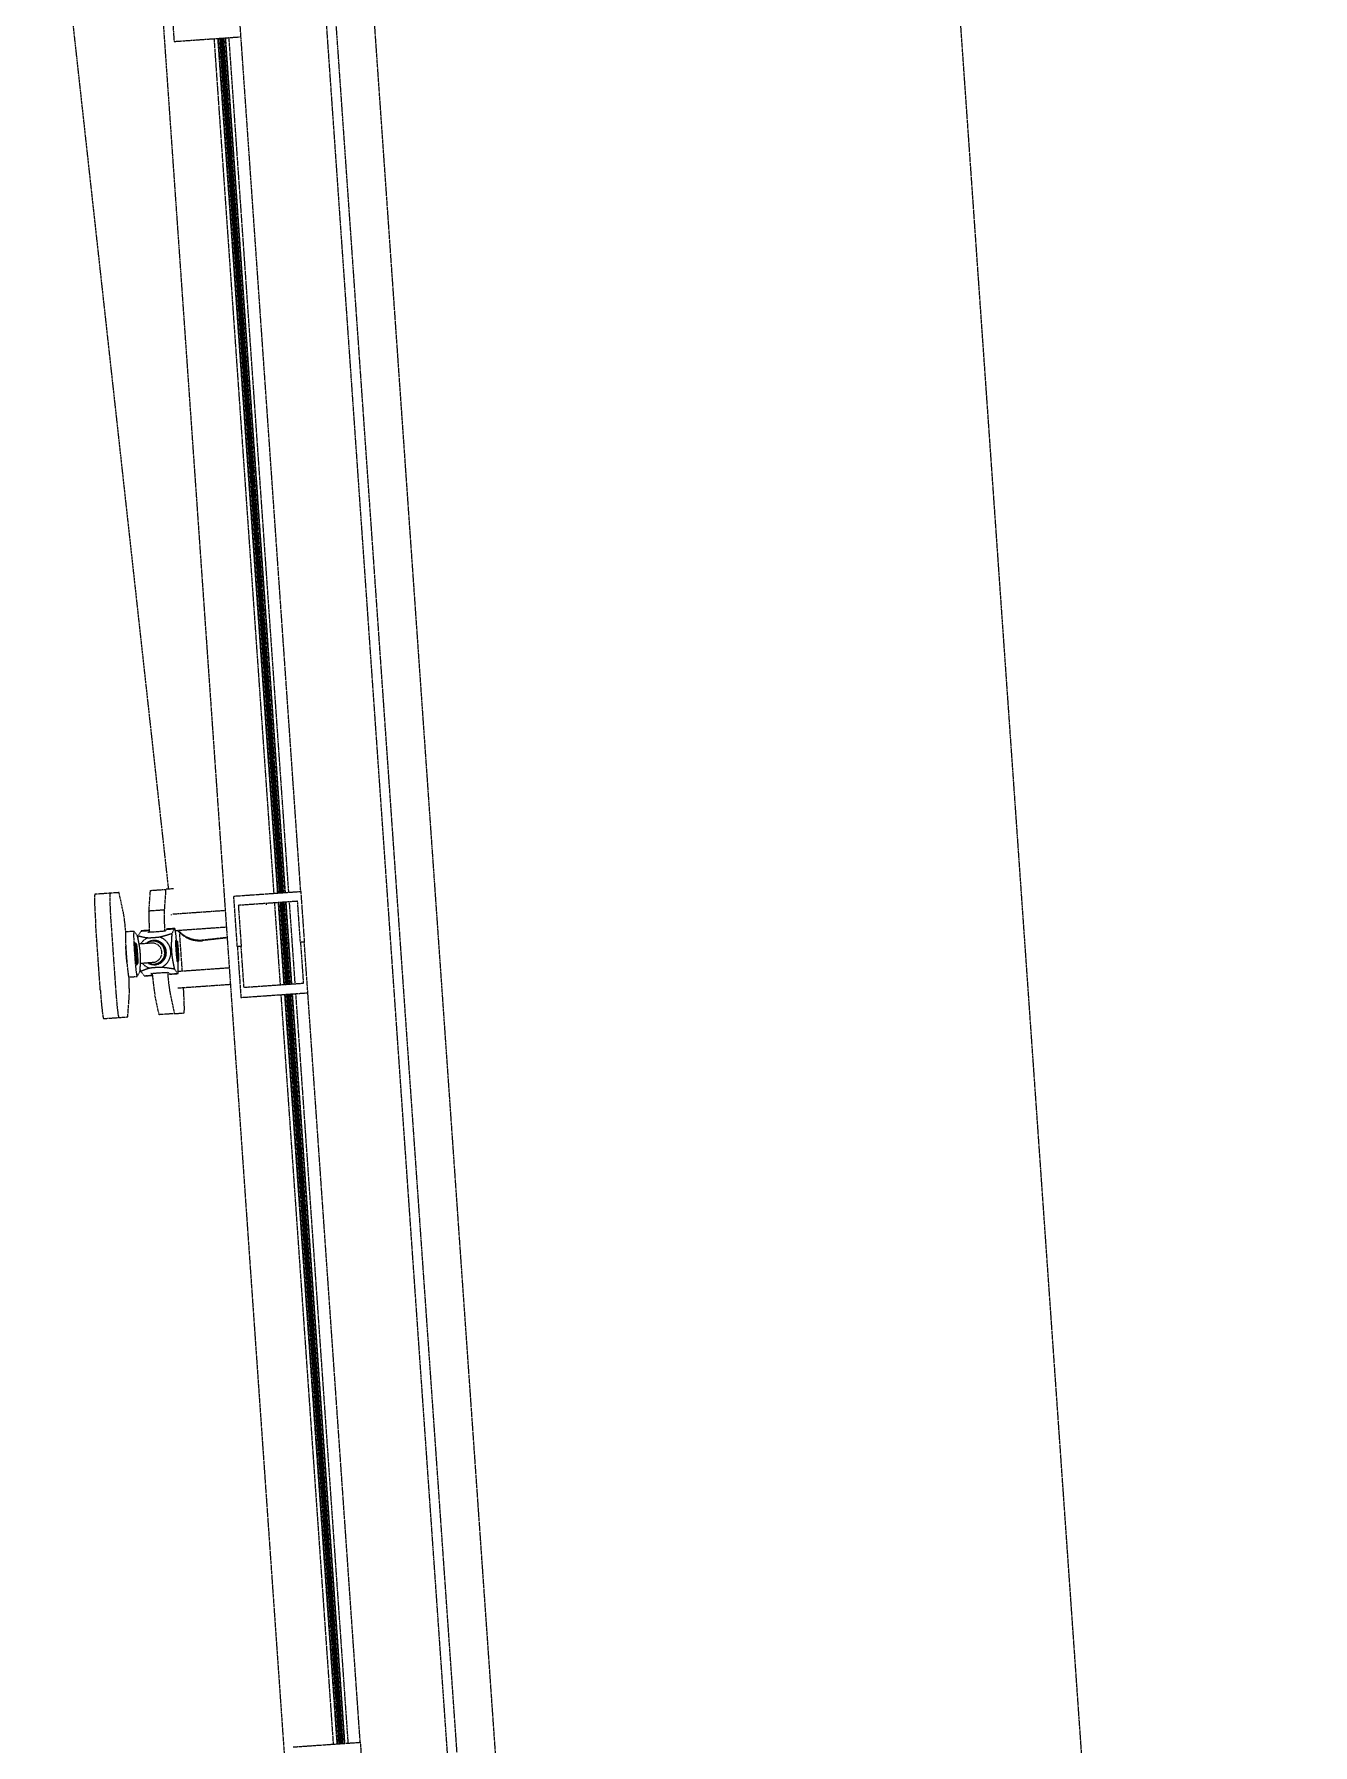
# Model space of a CAD drawing. Header units: millimetres. Extents: x 306 to 836129804, y -168137 to 818603917.
# Drawn here: x 834543070 to 834549740, y 818189289 to 818198214 of the extents above; entities that cross this region are included whole.
import ezdxf

# ---------------------------------------------------------------- set-up
doc = ezdxf.new("R2010")
doc.units = ezdxf.units.MM
doc.header["$LTSCALE"] = 3
doc.linetypes.add('DASHED2', pattern=[0.375, 0.25, -0.125])
for name, color, linetype, lineweight in [('A-FLOR', 251, 'Continuous', 13), ('A-FLOR-HRAL', 251, 'Continuous', 13), ('A-GENM', 251, 'Continuous', 5), ('A-MASS', 251, 'Continuous', 13), ('ADS280__', 251, 'Continuous', 13), ('ADS280_B', 251, 'Continuous', 13), ('ADS280_BSteel', 251, 'Continuous', 13)]:
    doc.layers.add(name, color=color, linetype=linetype, lineweight=lineweight)

# ---------------------------------------------------------------- blocks, each defined once
blk = doc.blocks.new('A')
at = {"layer": 'A-FLOR', "linetype": 'DASHED2', "ltscale": 5}
blk.add_line((834549771.1, 818171542.4), (834547177, 818208651.9), dxfattribs=at)
at = {"layer": 'A-FLOR-HRAL', "linetype": 'DASHED2', "ltscale": 5}
for p, q in [((834546479.2, 818171312.3), (834543885.1, 818208421.7)), ((834546529.1, 818171315.8), (834543935, 818208425.2)), ((834544007.5, 818198190.4), (834544319.2, 818193731.3)), ((834544026.6, 818198191.7), (834544338.3, 818193732.6)), ((834544028.9, 818198191.9), (834544340.6, 818193732.7)), ((834544036.6, 818198192.4), (834544348.3, 818193733.3)), ((834544038, 818198192.5), (834544349.8, 818193733.4)), ((834544039, 818198192.6), (834544350.8, 818193733.5)), ((834544045.3, 818198193), (834544357, 818193733.9)), ((834544046.3, 818198193.1), (834544358, 818193734)), ((834544047.3, 818198193.2), (834544359, 818193734)), ((834544048.3, 818198193.2), (834544360, 818193734.1)), ((834544054.5, 818198193.7), (834544366.2, 818193734.5)), ((834544055.5, 818198193.7), (834544367.2, 818193734.6)), ((834544057, 818198193.8), (834544368.7, 818193734.7)), ((834544064.7, 818198194.4), (834544376.4, 818193735.2)), ((834544067, 818198194.5), (834544378.7, 818193735.4)), ((834544397.8, 818193736.7), (834544086.1, 818198195.9)), ((834544322.7, 818193681.4), (834544352.7, 818193252.4)), ((834544341.8, 818193682.7), (834544371.7, 818193253.8)), ((834544344.1, 818193682.9), (834544374.1, 818193253.9)), ((834544351.8, 818193683.4), (834544381.8, 818193254.5)), ((834544353.2, 818193683.5), (834544383.2, 818193254.6)), ((834544354.2, 818193683.6), (834544384.2, 818193254.6)), ((834544360.5, 818193684), (834544390.5, 818193255.1)), ((834544361.5, 818193684.1), (834544391.5, 818193255.1)), ((834544362.5, 818193684.2), (834544392.5, 818193255.2)), ((834544363.5, 818193684.2), (834544393.5, 818193255.3)), ((834544369.7, 818193684.7), (834544399.7, 818193255.7)), ((834544370.7, 818193684.7), (834544400.7, 818193255.8)), ((834544372.2, 818193684.8), (834544402.1, 818193255.9)), ((834544379.9, 818193685.4), (834544409.9, 818193256.4)), ((834544382.2, 818193685.5), (834544412.2, 818193256.6)), ((834544431.3, 818193257.9), (834544401.3, 818193686.9)), ((834544356.2, 818193202.5), (834544629.5, 818189292.1)), ((834544375.2, 818193203.9), (834544648.6, 818189293.4)), ((834544377.6, 818193204), (834544650.9, 818189293.6)), ((834544385.3, 818193204.6), (834544658.6, 818189294.1)), ((834544386.7, 818193204.7), (834544660.1, 818189294.2)), ((834544387.7, 818193204.7), (834544661.1, 818189294.3)), ((834544394, 818193205.2), (834544667.3, 818189294.7)), ((834544395, 818193205.3), (834544668.3, 818189294.8)), ((834544396, 818193205.3), (834544669.3, 818189294.9)), ((834544397, 818193205.4), (834544670.3, 818189294.9)), ((834544403.2, 818193205.8), (834544676.6, 818189295.4)), ((834544404.2, 818193205.9), (834544677.6, 818189295.4)), ((834544405.6, 818193206), (834544679, 818189295.5)), ((834544413.3, 818193206.5), (834544686.7, 818189296.1)), ((834544415.7, 818193206.7), (834544689, 818189296.2)), ((834544708.1, 818189297.6), (834544434.8, 818193208))]:
    blk.add_line(p, q, dxfattribs=at)
at = {"layer": 'A-GENM', "linetype": 'DASHED2', "ltscale": 5}
for p, q in [((834543258.1, 818198386.6), (834543769.4, 818193753)), ((834543466.2, 818193731.8), (834543386.4, 818193726.2)), ((834543512.6, 818193735), (834543466.2, 818193731.8)), ((834543534.8, 818193630.8), (834543512.6, 818193735)), ((834543668.4, 818193638.5), (834543676, 818193746.4)), ((834543676, 818193746.4), (834543755.7, 818193752)), ((834543755.7, 818193752), (834543748.1, 818193644.1)), ((834543796.3, 818193754.8), (834543755.7, 818193752)), ((834543748.1, 818193644.1), (834543668.4, 818193638.5)), ((834543784, 818193621), (834543784.4, 818193617.2)), ((834544281.4, 818193672), (834544280.9, 818193675.8)), ((834543414.5, 818193226.9), (834543390.1, 818193576.1)), ((834543469.8, 818193581.7), (834543494.2, 818193232.5)), ((834543590, 818193532.9), (834543547.1, 818193529.9)), ((834543608.3, 818193509.4), (834543590.8, 818193531.9)), ((834543612.5, 818193509.7), (834543626.8, 818193534.4)), ((834543626.8, 818193534.4), (834543669.6, 818193537.4)), ((834543669.8, 818193538.5), (834543627.4, 818193535.5)), ((834543663.9, 818193527.4), (834543669.6, 818193537.4)), ((834543759.3, 818193543.7), (834543753.7, 818193533.9)), ((834543759.3, 818193543.7), (834543802.2, 818193546.6)), ((834543802.8, 818193547.8), (834543760, 818193544.8)), ((834543802.2, 818193546.6), (834543787.9, 818193522)), ((834543842.5, 818193324.5), (834543828.3, 818193528.6)), ((834543600.2, 818193470.5), (834543595.2, 818193470.1)), ((834543604.3, 818193464.5), (834543600.4, 818193470.3)), ((834543691.6, 818193481.9), (834543686.3, 818193481.5)), ((834543813.1, 818193485.4), (834543808.1, 818193485)), ((834543817.2, 818193479.4), (834543813.3, 818193485.2)), ((834543949.5, 818193488.5), (834544075.9, 818193502.4)), ((834544076.1, 818193498.6), (834543949.9, 818193484.7)), ((834543602.9, 818193360.4), (834543607.9, 818193360.7)), ((834543608.1, 818193360.9), (834543611.1, 818193367.3)), ((834543694.7, 818193361.8), (834543699.9, 818193362.2)), ((834543815.8, 818193375.3), (834543820.7, 818193375.6)), ((834543820.9, 818193375.8), (834543824, 818193382.1)), ((834543563.6, 818193294.5), (834543606.4, 818193297.5)), ((834543607.1, 818193298.6), (834543621.3, 818193323.3)), ((834543643.1, 818193301.2), (834543625.6, 818193323.6)), ((834543643.1, 818193301.2), (834543685.9, 818193304.2)), ((834543643.9, 818193300.1), (834543686.3, 818193303.1)), ((834543685.9, 818193304.2), (834543678.9, 818193313.2)), ((834543768.7, 818193319.3), (834543775.6, 818193310.4)), ((834543775.6, 818193310.4), (834543818.5, 818193313.4)), ((834543776.4, 818193309.4), (834543819.3, 818193312.4)), ((834543800.9, 818193335.8), (834543818.5, 818193313.4)), ((834543557.9, 818193086.6), (834543565.5, 818193194.5)), ((834543721.3, 818193098), (834543699.1, 818193202.2)), ((834543778.8, 818193207.8), (834543801, 818193103.6)), ((834543431.8, 818193077.8), (834543511.5, 818193083.3)), ((834543511.5, 818193083.3), (834543557.9, 818193086.6)), ((834543801, 818193103.6), (834543721.3, 818193098)), ((834543801, 818193103.6), (834543850.9, 818193107.1))]:
    blk.add_line(p, q, dxfattribs=at)
at = {"layer": 'A-GENM', "linetype": 'DASHED2', "ltscale": 5, "flags": 128}
for points in [[(834543753.7, 818193533.9), (834543731.7, 818193531.8), (834543708.7, 818193529.9), (834543685.6, 818193528.5), (834543663.9, 818193527.4)], [(834543678.9, 818193313.2), (834543700.5, 818193315.2), (834543723.5, 818193316.9), (834543746.7, 818193318.3), (834543768.7, 818193319.3)]]:
    blk.add_lwpolyline(points, dxfattribs=at)
at = {"layer": 'A-GENM', "linetype": 'DASHED2', "ltscale": 5}
for centre, major_axis, ratio, start_param, end_param in [((834543396.9, 818193576.6), (-10.5, 149.6), 0.0457, 0, 1.570796), ((834543476.6, 818193582.1), (-10.5, 149.6), 0.0457, 0, 1.570796), ((834543546.8, 818193411.6), (-16.1, 230.3), 0.0457, 5.246848, 5.968692), ((834543687.1, 818193421.4), (-16.1, 230.3), 0.0457, 0.336403, 1.084922), ((834543766.8, 818193427), (-16.1, 230.3), 0.0457, 0.336403, 1.083852), ((834543555.3, 818193412.2), (-8.2, 117.7), 0.0457, 0, 3.278355), ((834543598.2, 818193415.2), (-8.2, 117.7), 0.0457, 6.146423, 9.073666), ((834543635.7, 818193417.8), (-8.2, 117.7), 0.0457, 6.176011, 6.419948), ((834543768.2, 818193427.1), (-8.2, 117.7), 0.0457, 6.176011, 6.419948), ((834543811.1, 818193430.1), (-8.2, 117.7), 0.0457, 5.062029, 6.419948), ((834543933.5, 818193633.6), (-149.1, -16.5), 0.998865, 0.584048, 1.570796), ((834543933.1, 818193637.4), (-149.1, -16.5), 0.998865, 0.617213, 1.570796), ((834543550.4, 818193411.9), (-3.2, 45.6), 0.0457, 0.546987, 0.785398), ((834543550.4, 818193411.9), (-3.2, 45.6), 0.0457, 0.303296, 0.523599), ((834543550.4, 818193411.9), (-3.2, 45.6), 0.0457, 0.800051, 1.047198), ((834543550.4, 818193411.9), (-3.2, 45.6), 0.0457, 0, 0.261799), ((834543550.4, 818193411.9), (-3.2, 45.6), 0.0457, 1.056095, 1.308997), ((834543536.4, 818193410.9), (-5.9, 84.8), 0.998955, 5.434586, 5.492598), ((834543599.1, 818193415.3), (-3.8, 54.9), 0.0457, 5.609987, 7.853982), ((834543598.2, 818193415.2), (-3.2, 45.6), 0.0457, 6.021386, 7.853982), ((834543604, 818193415.6), (-3.8, 54.9), 0.0457, 5.369782, 7.853982), ((834543607.6, 818193415.9), (-3.4, 48.8), 0.0457, 4.712389, 7.853982), ((834543697.5, 818193422.1), (-5.9, 84.8), 0.998955, 0.359433, 0.938517), ((834543695.7, 818193422), (-4.4, 63.2), 0.998955, 0, 0.649704), ((834543690.5, 818193421.7), (-4.2, 59.9), 0.998955, 0, 0.558194), ((834543690.5, 818193421.7), (-4.2, 59.9), 0.998955, 3.141593, 6.283185), ((834543695.7, 818193422), (-4.2, 59.9), 0.998955, 0, 0.013827), ((834543695.7, 818193422), (-4.4, 63.2), 0.998955, 3.141593, 6.283185), ((834543695.7, 818193422), (-4.2, 59.9), 0.998955, 3.141593, 6.283185), ((834543697.5, 818193422.1), (-5.9, 84.8), 0.998955, 3.501026, 5.923752), ((834543811.9, 818193430.1), (-3.8, 54.9), 0.0457, 5.609987, 7.853982), ((834543811.1, 818193430.1), (-3.2, 45.6), 0.0457, 6.021386, 7.853982), ((834543816.9, 818193430.5), (-3.8, 54.9), 0.0457, 5.369782, 7.853982), ((834543811.1, 818193430.1), (-8.2, 117.7), 0.0457, 4.959681, 4.990134), ((834543811.1, 818193430.1), (-8.2, 117.7), 0.0457, 4.870268, 4.906606), ((834543820.4, 818193430.7), (-3.4, 48.8), 0.0457, 4.712389, 7.853982), ((834543550.4, 818193411.9), (-3.2, 45.6), 0.0457, 1.313289, 1.570796), ((834543550.4, 818193411.9), (-3.2, 45.6), 0.0457, 1.570796, 1.828304), ((834543550.4, 818193411.9), (-3.2, 45.6), 0.0457, 1.832596, 2.085498), ((834543550.4, 818193411.9), (-3.2, 45.6), 0.0457, 2.094395, 2.341541), ((834543550.4, 818193411.9), (-3.2, 45.6), 0.0457, 2.356194, 2.594606), ((834543550.4, 818193411.9), (-3.2, 45.6), 0.0457, 2.617994, 2.859791), ((834543550.4, 818193411.9), (-3.2, 45.6), 0.0457, 2.879793, 3.141593), ((834543598.2, 818193415.2), (-3.2, 45.6), 0.0457, 1.570796, 2.081478), ((834543599.1, 818193415.3), (-3.8, 54.9), 0.0457, 1.570796, 3.814791), ((834543598.2, 818193415.2), (-3.2, 45.6), 0.0457, 2.094395, 3.403392), ((834543536.4, 818193410.9), (-5.9, 84.8), 0.998955, 3.932192, 3.990203), ((834543604, 818193415.6), (-3.8, 54.9), 0.0457, 1.570796, 3.914432), ((834543607.6, 818193415.9), (-3.4, 48.8), 0.0457, 1.570796, 4.712389), ((834543604, 818193415.6), (-3.8, 54.9), 0.0457, 3.937612, 4.054996), ((834543697.5, 818193422.1), (-5.9, 84.8), 0.998955, 2.243776, 2.782159), ((834543695.7, 818193422), (-4.4, 63.2), 0.998955, 2.481774, 3.141593), ((834543690.5, 818193421.7), (-4.2, 59.9), 0.998955, 2.573521, 3.141593), ((834543685.9, 818193421.3), (-3.5, 49.9), 0.998955, 4.039191, 4.042931), ((834543811.1, 818193430.1), (-3.2, 45.6), 0.0457, 1.570796, 2.514035), ((834543811.9, 818193430.1), (-3.8, 54.9), 0.0457, 1.570796, 3.814791), ((834543811.1, 818193430.1), (-3.2, 45.6), 0.0457, 2.617994, 3.403392), ((834543816.9, 818193430.5), (-3.8, 54.9), 0.0457, 1.570796, 3.914432), ((834543811.1, 818193430.1), (-8.2, 117.7), 0.0457, 4.487965, 4.54532), ((834543820.4, 818193430.7), (-3.4, 48.8), 0.0457, 1.570796, 3.814791), ((834543811.1, 818193430.1), (-8.2, 117.7), 0.0457, 3.00483, 4.344775), ((834543816.9, 818193430.5), (-3.8, 54.9), 0.0457, 3.947796, 4.054996), ((834543820.4, 818193430.7), (-3.4, 48.8), 0.0457, 3.832472, 4.712389), ((834543546.8, 818193411.6), (-16.1, 230.3), 0.0457, 3.477995, 4.178086), ((834543598.2, 818193415.2), (-8.2, 117.7), 0.0457, 2.802382, 3.278355), ((834543635.7, 818193417.8), (-8.2, 117.7), 0.0457, 3.00483, 3.248767), ((834543687.1, 818193421.4), (-16.1, 230.3), 0.0457, 2.057117, 2.827099), ((834543766.8, 818193427), (-16.1, 230.3), 0.0457, 2.058201, 2.827099), ((834543768.2, 818193427.1), (-8.2, 117.7), 0.0457, 3.00483, 3.248767), ((834543421.3, 818193227.4), (-10.5, 149.6), 0.0457, 1.570796, 3.141593), ((834543501, 818193233), (-10.5, 149.6), 0.0457, 1.570796, 3.141593), ((834543840.4, 818193256.7), (-10.5, 149.6), 0.0457, 3.141593, 4.594379)]:
    blk.add_ellipse(centre, major_axis=major_axis, ratio=ratio, start_param=start_param, end_param=end_param, dxfattribs=at)
for points, knots in [([(834543621.3, 818193323.3), (834543621.6, 818193326), (834543622, 818193331.6), (834543622.7, 818193340.3), (834543623.2, 818193348.1), (834543623.6, 818193354.6), (834543623.8, 818193359), (834543623.9, 818193362.6), (834543624.1, 818193365.3), (834543624.1, 818193367.7), (834543624.2, 818193369.7), (834543624.3, 818193371.2), (834543624.3, 818193372.8), (834543624.4, 818193374.8), (834543624.4, 818193377.5), (834543624.5, 818193380.3), (834543624.5, 818193382.5), (834543624.5, 818193383.8), (834543624.5, 818193384.8), (834543624.5, 818193385.8), (834543624.5, 818193387.1), (834543624.5, 818193388.9), (834543624.5, 818193391), (834543624.5, 818193394), (834543624.4, 818193397.2), (834543624.3, 818193400.3), (834543624.2, 818193402.1), (834543624.2, 818193403.5), (834543624.1, 818193405), (834543624, 818193407.1), (834543623.8, 818193409.9), (834543623.6, 818193413.4), (834543623.4, 818193417), (834543623.1, 818193420.6), (834543622.8, 818193424.2), (834543622.6, 818193426.9), (834543622.4, 818193429), (834543622.3, 818193430.5), (834543622.2, 818193431.9), (834543622, 818193433.7), (834543621.6, 818193436.7), (834543621.3, 818193439.9), (834543620.9, 818193442.8), (834543620.6, 818193444.9), (834543620.3, 818193446.7), (834543620.1, 818193448), (834543620, 818193449), (834543619.9, 818193450), (834543619.7, 818193451.3), (834543619.4, 818193453.4), (834543618.9, 818193456.2), (834543618.5, 818193458.8), (834543618.1, 818193460.9), (834543617.9, 818193462.4), (834543617.6, 818193463.9), (834543617.3, 818193465.9), (834543616.9, 818193468.2), (834543616.4, 818193470.9), (834543615.7, 818193474.5), (834543614.9, 818193478.7), (834543613.6, 818193485.2), (834543612, 818193492.7), (834543610.2, 818193501.3), (834543608.9, 818193506.8), (834543608.3, 818193509.4)], [0, 0, 0, 0, 0.066667, 0.133333, 0.2, 0.233333, 0.266667, 0.283333, 0.3, 0.316667, 0.325, 0.333333, 0.341667, 0.35, 0.366667, 0.383333, 0.391667, 0.395833, 0.4, 0.404167, 0.408333, 0.416667, 0.425, 0.433333, 0.45, 0.458333, 0.4625, 0.466667, 0.470833, 0.475, 0.483333, 0.491667, 0.5, 0.508333, 0.516667, 0.525, 0.529167, 0.533333, 0.5375, 0.541667, 0.55, 0.566667, 0.575, 0.583333, 0.591667, 0.595833, 0.6, 0.604167, 0.608333, 0.616667, 0.633333, 0.65, 0.658333, 0.666667, 0.675, 0.683333, 0.7, 0.716667, 0.733333, 0.766667, 0.8, 0.866667, 0.933333, 1, 1, 1, 1]), ([(834543611.4, 818193495.6), (834543611.6, 818193497.5), (834543611.9, 818193502.4), (834543612.3, 818193507), (834543612.5, 818193509.7)], [0.8887586, 0.8887586, 0.8887586, 0.8887586, 0.9333333, 1, 1, 1, 1]), ([(834543612.5, 818193509.7), (834543615.2, 818193509), (834543620.7, 818193507.5), (834543627.9, 818193505.7), (834543634, 818193504.3), (834543637.2, 818193503.6), (834543638.8, 818193503.2)], [0, 0, 0, 0, 0.2, 0.4, 0.5, 0.6, 0.6, 0.6, 0.6]), ([(834543639.5, 818193503.1), (834543640.9, 818193502.8), (834543644, 818193502.1), (834543649.2, 818193501.2), (834543655.3, 818193500.3), (834543659.8, 818193499.7), (834543662.1, 818193499.4)], [0.6144423, 0.6144423, 0.6144423, 0.6144423, 0.7, 0.8, 0.9, 1, 1, 1, 1]), ([(834543662.1, 818193499.4), (834543665, 818193499.5), (834543668.8, 818193499.6), (834543673.5, 818193499.7), (834543676.8, 818193499.9), (834543680.9, 818193500.1), (834543686.1, 818193500.4), (834543689.7, 818193500.6), (834543691.5, 818193500.7)], [0, 0, 0, 0, 0.333333, 0.416667, 0.5, 0.666667, 0.833333, 1, 1, 1, 1]), ([(834543691.5, 818193500.7), (834543693.3, 818193500.9), (834543696.9, 818193501.1), (834543702.1, 818193501.6), (834543706.4, 818193502), (834543709.8, 818193502.3), (834543714.7, 818193502.8), (834543718.6, 818193503.2), (834543721.7, 818193503.6)], [0, 0, 0, 0, 0.166667, 0.333333, 0.5, 0.583333, 0.666667, 1, 1, 1, 1]), ([(834543721.7, 818193503.6), (834543724.6, 818193504.2), (834543730.1, 818193505.5), (834543737.9, 818193507.4), (834543745, 818193509.3), (834543751.6, 818193511.1), (834543758.1, 818193513), (834543766.4, 818193515.4), (834543776.4, 818193518.4), (834543784.1, 818193520.8), (834543787.9, 818193522)], [0, 0, 0, 0, 0.1, 0.2, 0.3, 0.4, 0.5, 0.6, 0.8, 1, 1, 1, 1]), ([(834543787.9, 818193522), (834543787.7, 818193519.3), (834543787.2, 818193513.7), (834543786.6, 818193504.9), (834543786.1, 818193497.2), (834543785.7, 818193490.6), (834543785.5, 818193486.3), (834543785.3, 818193482.7), (834543785.2, 818193480), (834543785.1, 818193477.6), (834543785, 818193475.6), (834543785, 818193474.1), (834543785, 818193472.5), (834543784.9, 818193470.5), (834543784.8, 818193467.8), (834543784.8, 818193465), (834543784.8, 818193462.8), (834543784.8, 818193461.5), (834543784.8, 818193460.5), (834543784.8, 818193459.5), (834543784.8, 818193458.1), (834543784.8, 818193456.4), (834543784.8, 818193454.2), (834543784.8, 818193451.2), (834543784.8, 818193448), (834543784.9, 818193445), (834543785, 818193443.2), (834543785.1, 818193441.8), (834543785.2, 818193440.3), (834543785.3, 818193438.2), (834543785.4, 818193435.4), (834543785.6, 818193431.9), (834543785.9, 818193428.3), (834543786.2, 818193424.7), (834543786.4, 818193421.1), (834543786.7, 818193418.4), (834543786.8, 818193416.3), (834543787, 818193414.8), (834543787.1, 818193413.4), (834543787.3, 818193411.6), (834543787.6, 818193408.6), (834543788, 818193405.4), (834543788.4, 818193402.5), (834543788.7, 818193400.3), (834543788.9, 818193398.6), (834543789.1, 818193397.3), (834543789.3, 818193396.3), (834543789.4, 818193395.3), (834543789.6, 818193394), (834543789.9, 818193391.9), (834543790.3, 818193389.1), (834543790.8, 818193386.5), (834543791.1, 818193384.4), (834543791.4, 818193382.9), (834543791.6, 818193381.4), (834543792, 818193379.4), (834543792.4, 818193377.1), (834543792.9, 818193374.4), (834543793.6, 818193370.8), (834543794.4, 818193366.6), (834543795.7, 818193360.1), (834543797.2, 818193352.5), (834543799.1, 818193344), (834543800.3, 818193338.5), (834543800.9, 818193335.8)], [0, 0, 0, 0, 0.066667, 0.133333, 0.2, 0.233333, 0.266667, 0.283333, 0.3, 0.316667, 0.325, 0.333333, 0.341667, 0.35, 0.366667, 0.383333, 0.391667, 0.395833, 0.4, 0.404167, 0.408333, 0.416667, 0.425, 0.433333, 0.45, 0.458333, 0.4625, 0.466667, 0.470833, 0.475, 0.483333, 0.491667, 0.5, 0.508333, 0.516667, 0.525, 0.529167, 0.533333, 0.5375, 0.541667, 0.55, 0.566667, 0.575, 0.583333, 0.591667, 0.595833, 0.6, 0.604167, 0.608333, 0.616667, 0.633333, 0.65, 0.658333, 0.666667, 0.675, 0.683333, 0.7, 0.716667, 0.733333, 0.766667, 0.8, 0.866667, 0.933333, 1, 1, 1, 1]), ([(834543625.6, 818193323.6), (834543624.9, 818193326.2), (834543623.9, 818193330.8), (834543622.9, 818193335.5), (834543622.5, 818193337.5)], [0, 0, 0, 0, 0.0666667, 0.1112111, 0.1112111, 0.1112111, 0.1112111]), ([(834543673.2, 818193340.7), (834543670.9, 818193340.1), (834543666.6, 818193338.9), (834543660.6, 818193337.1), (834543655.4, 818193335.4), (834543650.7, 818193333.7), (834543646.1, 818193332), (834543640.2, 818193329.7), (834543633.4, 818193326.9), (834543628.1, 818193324.7), (834543625.6, 818193323.6)], [0, 0, 0, 0, 0.1, 0.2, 0.3, 0.4, 0.5, 0.6, 0.8, 1, 1, 1, 1]), ([(834543702.5, 818193343.5), (834543700.7, 818193343.4), (834543697.1, 818193343.1), (834543691.9, 818193342.7), (834543687.8, 818193342.3), (834543684.6, 818193342), (834543679.8, 818193341.5), (834543676.1, 818193341.1), (834543673.2, 818193340.7)], [0, 0, 0, 0, 0.166667, 0.333333, 0.5, 0.583333, 0.666667, 1, 1, 1, 1]), ([(834543732.8, 818193344.9), (834543729.7, 818193344.8), (834543725.7, 818193344.7), (834543720.8, 818193344.5), (834543717.4, 818193344.4), (834543713.1, 818193344.1), (834543707.9, 818193343.8), (834543704.3, 818193343.6), (834543702.5, 818193343.5)], [0, 0, 0, 0, 0.333333, 0.416667, 0.5, 0.666667, 0.833333, 1, 1, 1, 1]), ([(834543800.9, 818193335.8), (834543797, 818193336.5), (834543789, 818193337.8), (834543778.7, 818193339.4), (834543770.1, 818193340.6), (834543763.4, 818193341.6), (834543756.6, 818193342.5), (834543749.4, 818193343.3), (834543741.4, 818193344.1), (834543735.7, 818193344.6), (834543732.8, 818193344.9)], [0, 0, 0, 0, 0.2, 0.4, 0.5, 0.6, 0.7, 0.8, 0.9, 1, 1, 1, 1])]:
    blk.add_open_spline(points, degree=3, knots=knots, dxfattribs=at)
at = {"layer": 'ADS280__', "linetype": 'DASHED2', "ltscale": 5}
blk.add_line((834546728.6, 818171329.7), (834544134.5, 818208439.2), dxfattribs=at)
at = {"layer": 'ADS280_B', "linetype": 'DASHED2', "ltscale": 5}
for p, q in [((834544066.2, 818193640.9), (834543792, 818193621.7)), ((834544066.2, 818193640.9), (834544072.1, 818193556.1)), ((834543805.4, 818193537.4), (834544072.1, 818193556.1)), ((834543596.2, 818193465.2), (834543591.8, 818193464.9)), ((834543682.5, 818193471.2), (834543617.1, 818193466.6)), ((834543598.8, 818193365.1), (834543603.2, 818193365.4)), ((834543624.1, 818193366.9), (834543689.4, 818193371.5)), ((834543818.8, 818193237.7), (834544093, 818193256.8)), ((834544087.1, 818193341.6), (834543820.3, 818193323))]:
    blk.add_line(p, q, dxfattribs=at)
for start_param, end_param in [(5.809951, 6.283185), (4.519755, 5.759587), (3.141593, 3.614827), (3.665191, 4.45059)]:
    blk.add_ellipse((834543685.9, 818193421.3), major_axis=(-3.5, 49.9), ratio=0.998955, start_param=start_param, end_param=end_param, dxfattribs=at)
at = {"layer": 'ADS280_BSteel', "linetype": 'DASHED2', "ltscale": 5}
for p, q in [((834543069.7, 818207895.6), (834544066.2, 818193640.9)), ((834543780.8, 818198440.5), (834543799.3, 818198175.8)), ((834544148.4, 818198200.2), (834544129.9, 818198464.9)), ((834543799.3, 818198175.8), (834544148.4, 818198200.2)), ((834544460.1, 818193741.1), (834544148.4, 818198200.2)), ((834544111, 818193716.7), (834544460.1, 818193741.1)), ((834544129.4, 818193452.8), (834544111, 818193716.7)), ((834544460.1, 818193741.1), (834544478.6, 818193477.2)), ((834544443.7, 818193689.8), (834544134.4, 818193668.2)), ((834544134.4, 818193668.2), (834544149.4, 818193454.2)), ((834544458.6, 818193475.8), (834544443.7, 818193689.8)), ((834544072.1, 818193556.1), (834544686.8, 818184762.6)), ((834544149.4, 818193454.2), (834544129.4, 818193452.8)), ((834544129.4, 818193452.8), (834544148, 818193188)), ((834544164.4, 818193239.3), (834544149.4, 818193454.2)), ((834544478.6, 818193477.2), (834544458.6, 818193475.8)), ((834544458.6, 818193475.8), (834544473.7, 818193260.9)), ((834544497.1, 818193212.4), (834544478.6, 818193477.2)), ((834544473.7, 818193260.9), (834544164.4, 818193239.3)), ((834544148, 818193188), (834544497.1, 818193212.4)), ((834544770.5, 818189301.9), (834544497.1, 818193212.4)), ((834544421.3, 818189277.5), (834544770.5, 818189301.9)), ((834544770.5, 818189301.9), (834544788.9, 818189037.9))]:
    blk.add_line(p, q, dxfattribs=at)
blk = doc.blocks.new('3A35X-MAGP-P-LD-00-0')
at = {"layer": 'A-MASS', "lineweight": -3}
blk.add_blockref('A', (0, 0), dxfattribs=at)

msp = doc.modelspace()

# ---------------------------------------------------------------- block references
at = {"ltscale": 0.5}
msp.add_blockref('3A35X-MAGP-P-LD-00-0', (0, 0), dxfattribs=at)

doc.saveas('drawing.dxf')
